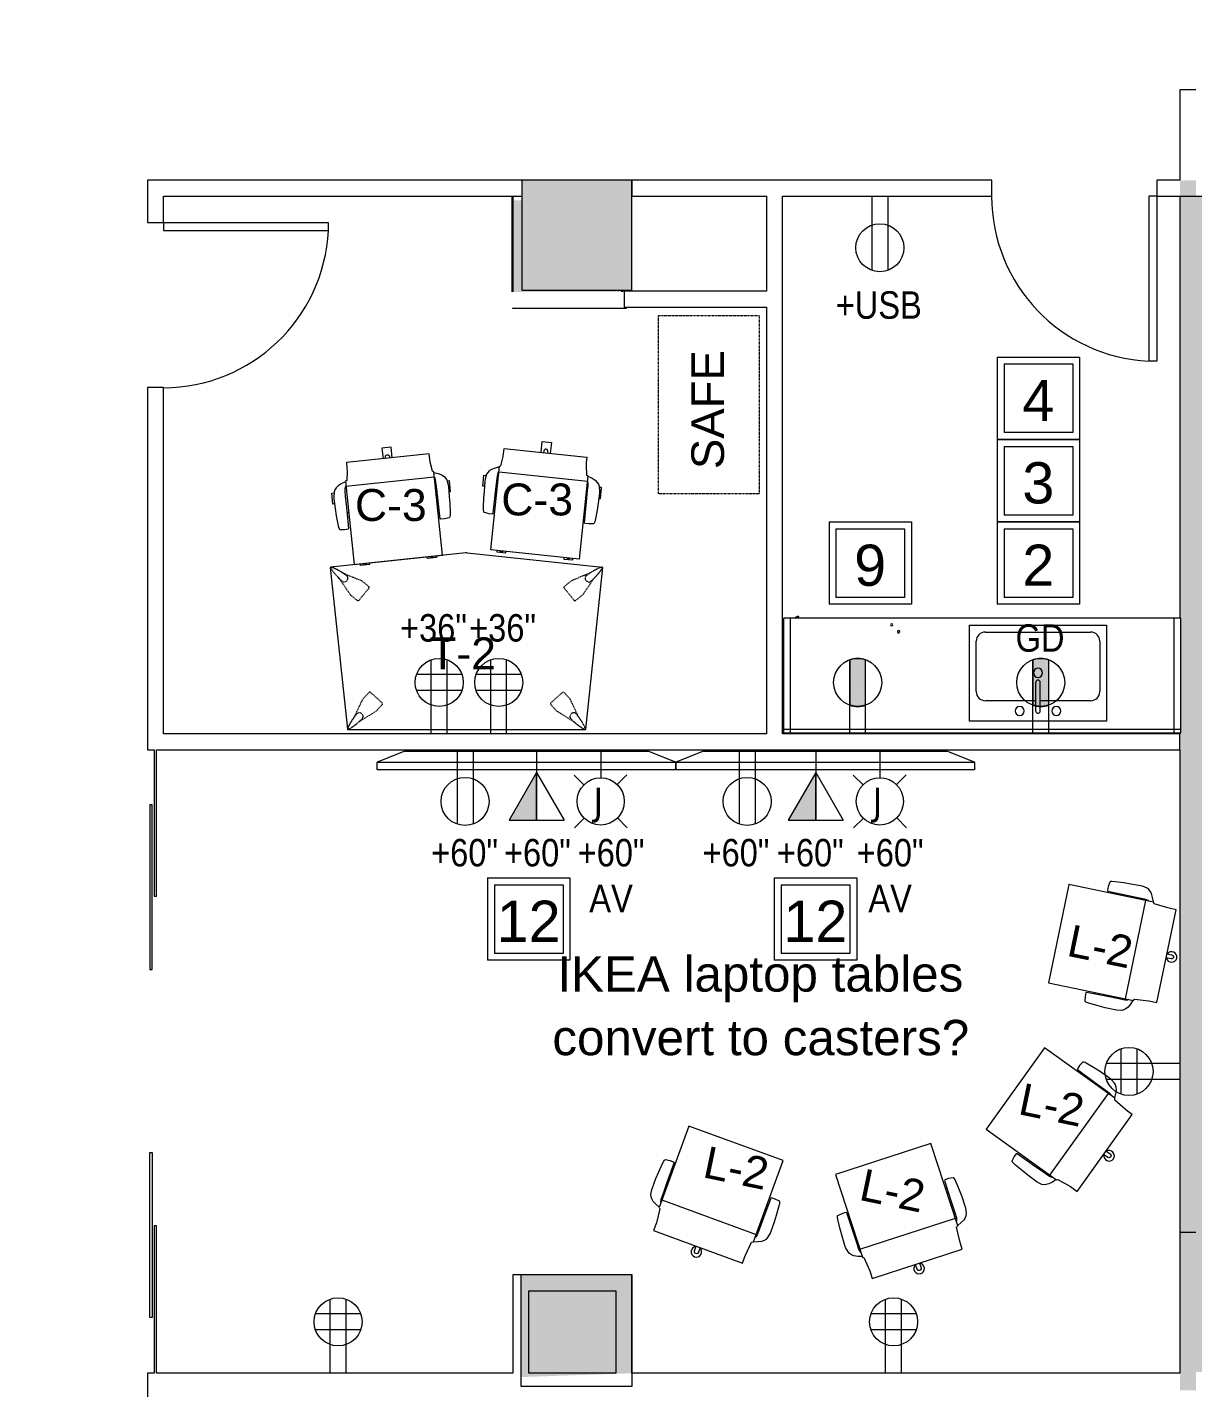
# Model space of a CAD drawing. Header units: inches. Extents: x 1 to 3921, y -2183 to 193.
# Drawn here: x 1718.5 to 1973.2, y -1616 to -1318.7 of the extents above; entities that cross this region are included whole.
import ezdxf

# ---------------------------------------------------------------- set-up
doc = ezdxf.new("R2010")
doc.units = ezdxf.units.IN
doc.header["$MEASUREMENT"] = 0
doc.linetypes.add('Demolished 3_128_', pattern=[0.046875, 0.023437, -0.023437])
doc.linetypes.add('IMPORT-HIDDEN _3_', pattern=[0.09375, 0.0625, -0.03125])
for name, color, linetype, lineweight in [('8260 Willow Oaks_dwg _2_', 8, 'Continuous', 9), ('A-ANNO-NOTE', 131, 'Continuous', 20), ('A-COLS', 52, 'Continuous', 13), ('A-DETL', 90, 'Continuous', 9), ('A-DETL-GENF', 92, 'Continuous', 9), ('A-DOOR', 31, 'Continuous', 9), ('A-FURN-NEW', 7, 'Continuous', 9), ('A-FURN-P-SEAT', 7, 'Continuous', 9), ('A-WALL', 113, 'Continuous', 50), ('A-WALL-PATT', 111, 'Continuous', 13), ('Cougaar_Furn Plan_V01_1_dwg', 8, 'Continuous', 9), ('E-COMM-IDEN', 2, 'Continuous', 9), ('E-ELEC-FIXT-IDEN', 2, 'Continuous', 9), ('E-FURN-EXISTING', 7, 'Continuous', 9), ('G-ANNO-TEXT', 231, 'Continuous', 9), ('I-WALL', 2, 'Continuous', 9), ('LEVEL 07 BB', 7, 'Continuous', 9), ('P-SANR-FIXT', 6, 'Continuous', 9), ('Q-CASE', 31, 'Continuous', 9), ('Q-SPCQ', 91, 'Continuous', 9)]:
    doc.layers.add(name, color=color, linetype=linetype, lineweight=lineweight)
doc.styles.add('Arial', font='arial.ttf', dxfattribs={"height": 6.966241})
doc.styles.add('Arial_1', font='arial.ttf', dxfattribs={"height": 7.718667})
doc.styles.add('Arial_10', font='arial.ttf', dxfattribs={"height": 7.125})
doc.styles.add('Arial_7', font='arial.ttf', dxfattribs={"height": 9})
doc.styles.add('Arial_9', font='arial.ttf', dxfattribs={"width": 0.85, "height": 6})
doc.styles.add('Tahoma', font='tahoma.ttf', dxfattribs={"height": 6})

# ---------------------------------------------------------------- blocks, each defined once
blk = doc.blocks.new('Cougaar_Furn Plan_V01_1_dwg_T-1a-2613221-New Construction - Tel_Data_Elec Plan')
at = {"layer": 'A-FURN-NEW'}
for p, q in [((0.125, 0), (51.9375, 0)), ((-3.71875, -35.4375), (0, -0.125)), ((55.78125, -35.4375), (52.0625, -0.125)), ((25.875, -38.6875), (-3.625, -35.5625)), ((26.1875, -38.6875), (55.65625, -35.5625))]:
    blk.add_line(p, q, dxfattribs=at)
at = {"layer": 'A-FURN-NEW', "linetype": 'IMPORT-HIDDEN _3_'}
for p, q in [((1.53125, -2.8125), (3.375, -6.6875)), ((2.65625, -1.8125), (6.28125, -4.0625)), ((50.53125, -2.8125), (48.6875, -6.6875)), ((7.59375, -5.875), (5.03125, -8.1875)), ((7.625, -5.53125), (6.3125, -4.0625)), ((44.4375, -5.875), (47.03125, -8.1875)), ((4.6875, -8.15625), (3.375, -6.71875)), ((47.34375, -8.15625), (48.65625, -6.71875)), ((-1.78125, -33.03125), (0.625, -29.5)), ((2.1875, -28.25), (0.65625, -29.46875)), ((4.6875, -30.96875), (2.5, -28.28125)), ((47.34375, -30.96875), (49.53125, -28.28125)), ((49.875, -28.25), (51.40625, -29.46875)), ((53.84375, -33.03125), (51.40625, -29.5)), ((-0.84375, -34.1875), (3.09375, -32.5625)), ((4.65625, -31.3125), (3.125, -32.53125)), ((47.40625, -31.3125), (48.90625, -32.53125)), ((52.875, -34.1875), (48.9375, -32.5625))]:
    blk.add_line(p, q, dxfattribs=at)
at = {"layer": 'A-FURN-NEW', "linetype": 'IMPORT-HIDDEN _3_', "flags": 128}
blk.add_lwpolyline([(44.4375, -5.53125), (45.75, -4.0625), (49.40625, -1.8125)], dxfattribs=at)
at = {"layer": 'A-FURN-NEW'}
for centre, radius, start, end in [((0.125, -0.125), 0.11811, 90.0000007, 173.9999894), ((51.9375, -0.125), 0.11811, 5.9999983, 90.0000007), ((-3.59375, -35.46875), 0.11811, 173.9999894, 264.0000023), ((55.65625, -35.46875), 0.11811, 276.0000027, 5.9999983), ((26.03125, -37.1875), 1.49606, 264.0000023, 276.0000027)]:
    blk.add_arc(centre, radius, start, end, dxfattribs=at)
at = {"layer": 'A-FURN-NEW', "linetype": 'IMPORT-HIDDEN _3_'}
for centre, radius, start, end in [((0.21875, -0.25), 0.19685, 59.0233989, 204.9765879), ((0.21875, -0.25), 0.17717, 59.0233989, 204.9765982), ((13.03125, 5.6875), 14.31102, 204.9765879, 216.515168), ((13.03125, 5.6875), 14.29134, 204.9765982, 220.1410969), ((-7.03125, -12.375), 14.29134, 43.8589036, 59.0233989), ((-7.03125, -12.375), 14.31102, 47.4848325, 59.0233989), ((1.46875, -2.875), 0.07874, 25.517824, 36.5151662), ((2.6875, -1.75), 0.07874, 227.4848309, 238.4821765), ((2.84375, -2.875), 0.59055, 14.4604854, 43.5690441), ((2.6875, -2.90625), 0.74546, 337.5155277, 14.4604854), ((49.34375, -2.90625), 0.74546, 165.539516, 202.4844671), ((49.21875, -2.875), 0.59055, 136.430971, 165.539516), ((59.09375, -12.375), 14.29134, 120.9766025, 136.1410977), ((49.375, -1.75), 0.07874, 301.5178216, 312.5151639), ((59.09375, -12.375), 14.31102, 120.9765751, 132.5151689), ((39.03125, 5.6875), 14.29134, 319.8589013, 335.0233966), ((50.59375, -2.875), 0.07874, 143.4848352, 154.4821774), ((39.03125, 5.6875), 14.31102, 323.4848302, 335.0234102), ((51.8125, -0.25), 0.19685, 335.0234102, 120.9766025), ((51.8125, -0.25), 0.17717, 335.0233966, 120.9766025), ((2.53125, -3.125), 0.59055, 220.4309565, 249.539522), ((2.59375, -2.96875), 0.74546, 249.539522, 264.9605455), ((2.53125, -2.78125), 0.93176, 270.0368377, 335.0201727), ((6.25, -4.125), 0.07874, 41.9999993, 58.4821747), ((7.4375, -5.6875), 0.23622, 312.0000037, 41.9999993), ((44.59375, -5.6875), 0.23622, 138.000002, 228.0000013), ((45.8125, -4.125), 0.07874, 121.5178266, 138.000002), ((49.5, -2.78125), 0.93176, 204.9798323, 269.9631605), ((49.4375, -2.96875), 0.74546, 275.0394595, 290.4604762), ((49.5, -3.125), 0.59055, 290.4604762, 319.5690417), ((3.4375, -6.65625), 0.07874, 205.5178241, 222.0000012), ((4.875, -8), 0.23622, 222.0000012, 312.0000037), ((47.1875, -8), 0.23622, 228.0000013, 317.999997), ((48.59375, -6.65625), 0.07874, 317.999997, 334.4821724), ((0.6875, -29.53125), 0.07874, 128.9999984, 145.4821737), ((2.34375, -28.4375), 0.23622, 39.0000027, 128.9999984), ((49.71875, -28.4375), 0.23622, 51.000003, 141.0000123), ((51.34375, -29.53125), 0.07874, 34.5178276, 51.000003), ((8.21875, -43.25), 14.29134, 130.8589026, 146.0233979), ((-0.71875, -32.875), 0.59055, 101.4604844, 130.5690294), ((-0.71875, -33.03125), 0.74546, 86.0394472, 101.4604844), ((-0.8125, -33.21875), 0.93176, 15.9798336, 80.9631686), ((3.09375, -32.46875), 0.07874, 292.5178248, 308.9999933), ((4.5, -31.125), 0.23622, 308.9999933, 39.0000027), ((47.53125, -31.125), 0.23622, 141.0000123, 231.0000014), ((48.96875, -32.46875), 0.07874, 231.0000014, 247.4821734), ((52.84375, -33.21875), 0.93176, 99.0368327, 164.0201541), ((52.75, -33.03125), 0.74546, 78.539517, 93.9605542), ((52.78125, -32.875), 0.59055, 49.4309446, 78.539517), ((43.8125, -43.25), 14.29134, 33.9766035, 49.1410987), ((-3.46875, -35.34375), 0.19685, 146.0234252, 291.9766074), ((8.21875, -43.25), 14.31102, 134.4848315, 146.0234252), ((-3.46875, -35.34375), 0.17717, 146.0233979, 291.9766006), ((-8.75, -22.25), 14.29134, 291.9766006, 307.1411027), ((-8.75, -22.25), 14.31102, 291.976587, 303.5151739), ((-1.84375, -32.96875), 0.07874, 314.4848265, 325.4821824), ((-0.8125, -34.25), 0.07874, 112.517823, 123.5151652), ((-0.5, -33.1875), 0.59055, 307.4309623, 336.539521), ((-0.625, -33.125), 0.74546, 336.539521, 13.484465), ((52.6875, -33.125), 0.74546, 166.5155227, 203.4604789), ((52.53125, -33.1875), 0.59055, 203.4604789, 232.5690427), ((60.8125, -22.25), 14.29134, 232.8589023, 248.0234044), ((52.84375, -34.25), 0.07874, 56.4848362, 67.4821784), ((60.8125, -22.25), 14.31102, 236.4848312, 248.0234112), ((43.8125, -43.25), 14.31102, 33.9765898, 45.5151699), ((53.90625, -32.96875), 0.07874, 214.517826, 225.5151683), ((55.53125, -35.34375), 0.19685, 248.0233907, 33.9765898), ((55.53125, -35.34375), 0.17717, 248.0234044, 33.9766035)]:
    blk.add_arc(centre, radius, start, end, dxfattribs=at)
blk = doc.blocks.new('Cougaar_Furn Plan_V01_1_dwg_C-2-2613219-New Construction - Tel_Data_Elec Plan')
at = {"layer": 'A-FURN-P-SEAT'}
for p, q in [((-2.34, 9.79), (-2.3, 9.51)), ((-1.37, 9.71), (-1.35, 9.9)), ((-7.94, 8.91), (-5.9, -10.4)), ((-0.24, -10.09), (-0.26, -9.81)), ((0.69, -9.81), (0.75, -9.99))]:
    blk.add_line(p, q, dxfattribs=at)
at = {"layer": 'A-FURN-P-SEAT', "flags": 128}
for points in [[(-9.01, 8.8), (-8.75, 9.77), (-8.45, 10.56), (-8.1, 11.06), (-7.77, 11.39), (-7.37, 11.65), (-6.3, 11.96), (-5.87, 12.02), (-3.72, 12.2), (-2.14, 12.29), (-0.27, 12.36), (0.45, 12.36), (0.73, 12.3), (0.86, 12.23), (0.92, 12.15), (1.16, 11.17), (1.23, 10.29), (1.15, 10.17), (-3.45, 9.67), (-5.93, 9.39), (-6.94, 9.28), (-7.38, 9.2), (-7.88, 9.04), (-8.02, 8.91)], [(-4.76, 12.11), (-4.8, 12.46), (-7.17, 12.21), (-7.11, 11.72)], [(9.23, 9.37), (9.58, 9.41), (9.79, 7.42), (9.44, 7.38)], [(9.37, 8.07), (9.48, 8.12), (9.57, 8.24), (9.6, 8.4), (9.54, 8.55), (9.43, 8.65), (9.3, 8.69)], [(-12.19, -0.28), (-14.51, -0.52), (-14.3, -2.52), (-11.98, -2.27)], [(-12.04, -1.73), (-12.36, -1.76), (-12.6, -1.72), (-12.8, -1.57), (-12.87, -1.36), (-12.84, -1.14), (-12.68, -0.94), (-12.45, -0.86), (-12.13, -0.82)], [(10.77, -5.24), (11.13, -5.21), (11.34, -7.19), (10.98, -7.23)], [(10.91, -6.54), (11.02, -6.49), (11.11, -6.37), (11.14, -6.21), (11.08, -6.06), (10.97, -5.96), (10.84, -5.92)], [(-6.97, -10.52), (-6.51, -11.42), (-6.06, -12.12), (-5.61, -12.53), (-5.21, -12.79), (-4.77, -12.96), (-3.65, -13.04), (-3.23, -13.01), (-1.08, -12.74), (0.47, -12.5), (2.32, -12.17), (3.03, -12.02), (3.28, -11.9), (3.39, -11.81)], [(3.39, -11.81), (3.44, -11.72), (3.47, -10.71), (3.36, -9.84), (3.26, -9.74), (-1.35, -10.21), (-3.84, -10.45), (-4.84, -10.55), (-5.29, -10.57), (-5.81, -10.52), (-5.98, -10.42)], [(-2.12, -12.87), (-2.09, -13.22), (-4.46, -13.47), (-4.51, -12.97)]]:
    blk.add_lwpolyline(points, dxfattribs=at)
blk.add_lwpolyline([(-11.13, -10.3), (-9.86, -10.16), (-9.3, -10.14), (-7.26, -10.22), (-7.02, -10.52), (11.13, -8.61), (9.09, 10.71), (-9.12, 8.79), (-9.24, 8.5), (-11.26, 7.98), (-13.04, 7.79)], close=True, dxfattribs=at)
blk = doc.blocks.new('Cougaar_Furn Plan_V01_1_dwg_C-2-2613222-New Construction - Tel_Data_Elec Plan')
at = {"layer": 'A-FURN-P-SEAT'}
for p, q in [((-2.34, 9.79), (-2.3, 9.51)), ((-1.37, 9.71), (-1.35, 9.9)), ((-7.94, 8.91), (-5.9, -10.4)), ((-0.24, -10.09), (-0.26, -9.81)), ((0.69, -9.81), (0.75, -9.99))]:
    blk.add_line(p, q, dxfattribs=at)
at = {"layer": 'A-FURN-P-SEAT', "flags": 128}
for points in [[(-9.01, 8.8), (-8.75, 9.77), (-8.45, 10.56), (-8.1, 11.06), (-7.77, 11.39), (-7.37, 11.65), (-6.3, 11.96), (-5.87, 12.02), (-3.72, 12.2), (-2.14, 12.29), (-0.27, 12.36), (0.45, 12.36), (0.73, 12.3), (0.86, 12.23), (0.92, 12.15), (1.16, 11.17), (1.23, 10.29), (1.15, 10.17), (-3.45, 9.67), (-5.93, 9.39), (-6.94, 9.28), (-7.38, 9.2), (-7.88, 9.04), (-8.02, 8.91)], [(-4.76, 12.11), (-4.8, 12.46), (-7.17, 12.21), (-7.11, 11.72)], [(9.23, 9.37), (9.58, 9.41), (9.79, 7.42), (9.44, 7.38)], [(9.37, 8.07), (9.48, 8.12), (9.57, 8.24), (9.6, 8.4), (9.54, 8.55), (9.43, 8.65), (9.3, 8.69)], [(-12.19, -0.28), (-14.51, -0.52), (-14.3, -2.52), (-11.98, -2.27)], [(-12.04, -1.73), (-12.36, -1.76), (-12.6, -1.72), (-12.8, -1.57), (-12.87, -1.36), (-12.84, -1.14), (-12.68, -0.94), (-12.45, -0.86), (-12.13, -0.82)], [(10.77, -5.24), (11.13, -5.21), (11.34, -7.19), (10.98, -7.23)], [(10.91, -6.54), (11.02, -6.49), (11.11, -6.37), (11.14, -6.21), (11.08, -6.06), (10.97, -5.96), (10.84, -5.92)], [(-6.97, -10.52), (-6.51, -11.42), (-6.06, -12.12), (-5.61, -12.53), (-5.21, -12.79), (-4.77, -12.96), (-3.65, -13.04), (-3.23, -13.01), (-1.08, -12.74), (0.47, -12.5), (2.32, -12.17), (3.03, -12.02), (3.28, -11.9), (3.39, -11.81)], [(3.39, -11.81), (3.44, -11.72), (3.47, -10.71), (3.36, -9.84), (3.26, -9.74), (-1.35, -10.21), (-3.84, -10.45), (-4.84, -10.55), (-5.29, -10.57), (-5.81, -10.52), (-5.98, -10.42)], [(-2.12, -12.87), (-2.09, -13.22), (-4.46, -13.47), (-4.51, -12.97)]]:
    blk.add_lwpolyline(points, dxfattribs=at)
blk.add_lwpolyline([(-11.13, -10.3), (-9.86, -10.16), (-9.3, -10.14), (-7.26, -10.22), (-7.02, -10.52), (11.13, -8.61), (9.09, 10.71), (-9.12, 8.79), (-9.24, 8.5), (-11.26, 7.98), (-13.04, 7.79)], close=True, dxfattribs=at)
blk = doc.blocks.new('Cougaar_Furn Plan_V01_1_dwg_P_CQ811MA-2613231-New Construction - Tel_Data_Elec Plan')
at = {"layer": 'A-FURN-P-SEAT'}
for p, q in [((-5, 11.1), (-5.15, 10.98)), ((-4.47, 10.98), (-4.47, -10.95)), ((1.42, 11.26), (1.43, 10.98)), ((2.37, 11.08), (2.41, 11.26)), ((-5, -11.07), (-5.15, -10.96)), ((1.39, -11.23), (1.4, -10.96)), ((2.34, -11.05), (2.39, -11.24))]:
    blk.add_line(p, q, dxfattribs=at)
at = {"layer": 'A-FURN-P-SEAT', "flags": 128}
for points in [[(-6.15, 10.98), (-5.79, 11.92), (-5.41, 12.67), (-5.01, 13.12), (-4.64, 13.42), (-4.21, 13.64), (-3.12, 13.84), (-2.69, 13.84), (-0.53, 13.81), (1.05, 13.73), (2.92, 13.6), (3.64, 13.52), (3.9, 13.43), (4.02, 13.35), (4.08, 13.26), (4.21, 12.26), (4.19, 11.38), (4.1, 11.27), (-0.53, 11.26), (-3.03, 11.24), (-4.04, 11.24), (-4.48, 11.21), (-5, 11.1)], [(-11.36, -10.29), (-10.08, -10.29), (-9.53, -10.33), (-6.4, -10.62), (-6.2, -10.95), (12.72, -10.95), (12.72, 10.98), (-6.26, 10.98), (-6.41, 10.71), (-9.57, 10.39), (-11.36, 10.39), (-11.36, -10.29)], [(-11.36, -0.46), (-12.46, -0.45), (-12.69, -0.39), (-12.88, -0.22), (-12.93, 0), (-12.88, 0.21), (-12.7, 0.4), (-12.46, 0.45), (-11.36, 0.46)], [(-6.15, -10.96), (-5.79, -11.89), (-5.41, -12.65), (-5.01, -13.1), (-4.64, -13.4), (-4.21, -13.61), (-3.12, -13.81), (-2.69, -13.82), (-0.53, -13.78), (1.05, -13.7)], [(1.05, -13.7), (2.92, -13.57), (3.64, -13.5), (3.9, -13.41), (4.02, -13.33), (4.08, -13.24), (4.21, -12.24), (4.19, -11.36), (4.1, -11.25), (-0.53, -11.23), (-3.03, -11.21), (-4.04, -11.21), (-4.48, -11.18), (-5, -11.07)]]:
    blk.add_lwpolyline(points, dxfattribs=at)
at = {"layer": 'A-FURN-P-SEAT'}
blk.add_arc((-12.5, 0), 1.15, 23.327, 336.5055, dxfattribs=at)
blk = doc.blocks.new('Cougaar_Furn Plan_V01_1_dwg-2613217-New Construction - Tel_Data_Elec Plan')
for name, p, rotation in [('Cougaar_Furn Plan_V01_1_dwg_C-2-2613219-New Construction - Tel_Data_Elec Plan', (1791.06, -1425.5), 270), ('Cougaar_Furn Plan_V01_1_dwg_T-1a-2613221-New Construction - Tel_Data_Elec Plan', (1833.04, -1472.73), 180), ('Cougaar_Furn Plan_V01_1_dwg_P_CQ811MA-2613231-New Construction - Tel_Data_Elec Plan', (1948.86, -1519.82), 168.2692310834012), ('Cougaar_Furn Plan_V01_1_dwg_P_CQ811MA-2613231-New Construction - Tel_Data_Elec Plan', (1937.28, -1558.51), 144.3269430660865), ('Cougaar_Furn Plan_V01_1_dwg_P_CQ811MA-2613231-New Construction - Tel_Data_Elec Plan', (1861.55, -1575.03), 69.89551277966294), ('Cougaar_Furn Plan_V01_1_dwg_P_CQ811MA-2613231-New Construction - Tel_Data_Elec Plan', (1902.04, -1578.58), 108.1042455724219)]:
    blk.add_blockref(name, p, dxfattribs=dict(rotation=rotation))
at = {"extrusion": (0, 0, -1), "zscale": -1, "rotation": 270}
blk.add_blockref('Cougaar_Furn Plan_V01_1_dwg_C-2-2613222-New Construction - Tel_Data_Elec Plan', (-1823.04, -1424.29), dxfattribs=at)
at = {"layer": 'E-FURN-EXISTING', "attachment_point": 1, "line_spacing_factor": 0.941778}
for s, insert, char_height, width, style in [('C-3', (1782.64, -1420.14), 6.966, 18.6776, 'Arial'), ('C-3', (1814.62, -1418.93), 6.966, 18.6776, 'Arial'), ('T-2', (1798.86, -1452.55), 6.966, 17.3983, 'Arial'), ('IKEA laptop tables', (1826.87, -1522.21), 7.7187, 106.1204, 'Arial_1'), ('convert to casters?', (1825.77, -1536.11), 7.7187, 108.9553, 'Arial_1')]:
    blk.add_mtext(s, dxfattribs=dict(at, insert=insert, char_height=char_height, width=width, style=style))
at = {"layer": 'E-FURN-EXISTING', "char_height": 6.966, "width": 16.8013, "attachment_point": 1, "rotation": 348.2692, "line_spacing_factor": 0.941778, "style": 'Arial'}
for insert in [(1939.34, -1515.22), (1928.73, -1549.83), (1859.79, -1563.62), (1893.95, -1568.56)]:
    blk.add_mtext('L-2', dxfattribs=dict(at, insert=insert))
blk = doc.blocks.new('Counter Top - Standard Counter Top w_ Backsplash-2566494-New Construction - Tel_Data_Elec Plan')
at = {"layer": 'Q-CASE', "lineweight": 13}
for p, q in [((39.54, 0), (-47.26, 0)), ((-47.26, 0), (-47.26, -25)), ((39.54, -0.75), (-47.26, -0.75)), ((39.54, 0), (39.54, -25)), ((-47.26, -25), (39.54, -25))]:
    blk.add_line(p, q, dxfattribs=at)
blk = doc.blocks.new('Single-Flush - 36_ x 84_-2431520-New Construction - Tel_Data_Elec Plan')
at = {"layer": 'A-DOOR', "color": 250, "lineweight": 20}
for p, q in [((16.25, -1.75), (16.25, -37.77)), ((18, -1.75), (16.25, -1.75)), ((18, -1.75), (18, -37.77)), ((18, -37.77), (16.25, -37.77))]:
    blk.add_line(p, q, dxfattribs=at)
at = {"layer": 'A-DOOR'}
blk.add_arc((18, -1.75), 36.07, 180, 267.2188, dxfattribs=at)
blk = doc.blocks.new('Sink Kitchen-Single - 30_ x 21_-2413818-New Construction - Tel_Data_Elec Plan')
at = {"layer": 'P-SANR-FIXT', "lineweight": 13}
for p, q in [((-14.38, 10.41), (15.62, 10.41)), ((-14.38, -10.59), (-14.38, 10.41)), ((15.62, 10.41), (15.62, -10.59)), ((-12.88, -4.09), (-12.88, 6.91)), ((-10.88, 8.91), (12.12, 8.91)), ((14.12, 6.91), (14.12, -4.09)), ((0.12, -8.34), (0.12, -2.09)), ((1.12, -8.34), (1.12, -2.09)), ((0.12, -6.09), (-10.88, -6.09)), ((12.12, -6.09), (1.12, -6.09)), ((15.62, -10.59), (-14.38, -10.59))]:
    blk.add_line(p, q, dxfattribs=at)
for centre, radius, start, end in [((-10.88, 6.91), 2, 90, 180), ((12.12, 6.91), 2, 360, 90), ((0.62, 0), 1, 360, 180), ((0.62, 0), 1, 180, 0), ((0.62, -2.09), 0.5, 360, 180), ((-10.88, -4.09), 2, 180, 270), ((12.12, -4.09), 2, 270, 0), ((-3.38, -8.34), 1, 360, 180), ((-3.38, -8.34), 1, 180, 0), ((0.62, -8.34), 0.5, 180, 0), ((4.62, -8.34), 1, 0, 180), ((4.62, -8.34), 1, 180, 0)]:
    blk.add_arc(centre, radius, start, end, dxfattribs=at)
blk = doc.blocks.new('SPEC-EQUIP-TV - 75_ LCD-2413838-New Construction - Tel_Data_Elec Plan')
at = {"layer": 'Q-SPCQ'}
for p, q in [((32.57, 0), (-32.57, 0)), ((-32.7, -0.12), (-32.7, -0.75)), ((-32.7, -0.75), (-32.7, -1.37)), ((-32.6, -1.57), (-26.59, -4)), ((32.6, -1.57), (-32.6, -1.57)), ((26.59, -4), (32.6, -1.57)), ((32.7, -0.75), (32.7, -0.12)), ((32.7, -1.37), (32.7, -0.75)), ((26.59, -4), (-26.59, -4))]:
    blk.add_line(p, q, dxfattribs=at)
for points, knots in [([(-32.7, -0.12), (-32.7, -0.11), (-32.7, -0.1), (-32.69, -0.08), (-32.68, -0.06), (-32.68, -0.05), (-32.67, -0.04), (-32.66, -0.03), (-32.65, -0.03), (-32.64, -0.02), (-32.63, -0.01), (-32.62, -0.01), (-32.6, 0), (-32.59, 0), (-32.57, 0)], [0, 0, 0, 0, 0.166667, 0.25, 0.333333, 0.416667, 0.458333, 0.5, 0.583333, 0.666667, 0.708333, 0.75, 0.833333, 1, 1, 1, 1]), ([(32.57, 0), (32.59, 0), (32.6, 0), (32.62, -0.01), (32.63, -0.02), (32.64, -0.02), (32.65, -0.03), (32.66, -0.03), (32.67, -0.04), (32.68, -0.05), (32.68, -0.06), (32.69, -0.08), (32.7, -0.1), (32.7, -0.11), (32.7, -0.12)], [-1, -1, -1, -1, -0.833333, -0.75, -0.666667, -0.625, -0.583333, -0.5, -0.458333, -0.416667, -0.333333, -0.25, -0.166667, 0, 0, 0, 0]), ([(-32.7, -1.37), (-32.7, -1.38), (-32.7, -1.41), (-32.69, -1.44), (-32.68, -1.46), (-32.67, -1.48), (-32.67, -1.49), (-32.66, -1.5), (-32.66, -1.51), (-32.65, -1.52), (-32.64, -1.53), (-32.63, -1.54), (-32.62, -1.56), (-32.6, -1.57), (-32.6, -1.57)], [0, 0, 0, 0, 0.125, 0.25, 0.375, 0.4375, 0.5, 0.53125, 0.5625, 0.625, 0.6875, 0.75, 0.875, 1, 1, 1, 1]), ([(32.6, -1.57), (32.6, -1.57), (32.62, -1.56), (32.63, -1.54), (32.64, -1.53), (32.65, -1.52), (32.66, -1.51), (32.67, -1.49), (32.67, -1.48), (32.68, -1.47), (32.69, -1.45), (32.69, -1.43), (32.7, -1.41), (32.7, -1.38), (32.7, -1.37)], [0, 0, 0, 0, 0.125, 0.25, 0.3125, 0.375, 0.4375, 0.5, 0.5625, 0.625, 0.6875, 0.75, 0.875, 1, 1, 1, 1])]:
    blk.add_open_spline(points, degree=3, knots=knots, dxfattribs=at)
blk = doc.blocks.new('Sliding - Single-Glass - No Frame - 36_ x 96_-2490289-New Construction - Tel_Data_Elec Plan')
at = {"layer": 'A-DOOR', "color": 250, "lineweight": 20}
for p, q in [((-38, -0.75), (-38, -1.25)), ((-2, -0.75), (-38, -0.75)), ((-38, -1.25), (-2, -1.25)), ((-2, -1.25), (-2, -0.75))]:
    blk.add_line(p, q, dxfattribs=at)
blk = doc.blocks.new('Sliding - Single-Glass - No Frame - 36_ x 96_-2490339-New Construction - Tel_Data_Elec Plan')
at = {"layer": 'A-DOOR', "color": 250, "lineweight": 20}
for p, q in [((-38, 1.25), (-2, 1.25)), ((-38, 0.75), (-38, 1.25)), ((-2, 0.75), (-38, 0.75)), ((-2, 1.25), (-2, 0.75))]:
    blk.add_line(p, q, dxfattribs=at)
blk = doc.blocks.new('Columns 1 - Columns 1-2495298-New Construction - Tel_Data_Elec Plan')
at = {"layer": 'A-COLS', "lineweight": 9}
h = blk.add_hatch(color=55, dxfattribs=at)
h.paths.add_polyline_path([(-344.46, -2150.94), (-338.28, -2144.77), (-338.28, -2115.04), (-368.16, -2115.04), (-368.16, -2117.34), (-369.17, -2117.34), (-369.17, -2147.78), (-360.5, -2147.78), (-354.06, -2141.34), (-347.61, -2147.78)], flags=0)
h.paths.add_polyline_path([(249.67, -2143.52), (255.5, -2137.69), (255.5, -2113.67), (220.65, -2113.67), (220.65, -2140.53), (220.23, -2113.67), (217.01, -2113.67), (217.01, -2140.67), (246.82, -2140.67)], flags=0)
h.paths.add_polyline_path([(-113.19, -2143.52), (-110.22, -2140.54), (-86.7, -2140.54), (-86.7, -2114.54), (-119.32, -2114.54), (-119.32, -2137.38), (-116.16, -2140.54)], flags=0)
h.paths.add_polyline_path([(-585.22, -2121.95), (-578.56, -2115.29), (-578.56, -2080.06), (-607.29, -2080.06), (-607.29, -2117.79), (-601.06, -2117.79), (-595.22, -2111.95), (-589.37, -2117.79)], flags=0)
h.paths.add_polyline_path([(-841.54, -2073), (-819.17, -2073), (-819.17, -2049), (-846.02, -2049), (-846.02, -2068.52), (-843.59, -2070.96)], flags=0)
h.paths.add_polyline_path([(-1068.66, -1845.88), (-1055.93, -1833.15), (-1055.93, -1808.86), (-1085.69, -1808.86), (-1085.69, -1828.86), (-1081.39, -1833.15)], flags=0)
h.paths.add_polyline_path([(-1277.28, -1619.05), (-1276.44, -1619.05), (-1276.44, -1589.05), (-1277.28, -1589.05), (-1277.28, -1587.14), (-1301.28, -1587.14), (-1301.28, -1589.05), (-1309.94, -1589.05), (-1317.71, -1596.83), (-1295.49, -1619.05)], flags=0)
h.paths.add_polyline_path([(-1083.3, -1617.89), (-1058.94, -1617.89), (-1058.94, -1593.96), (-1083.3, -1593.96)], flags=0)
h.paths.add_polyline_path([(-819.99, -1615.25), (-818.48, -1615.25), (-818.48, -1589.87), (-842.8, -1589.87), (-842.8, -1615.25), (-820.03, -1615.25)], flags=0)
h.paths.add_polyline_path([(-603.13, -1613.61), (-578.8, -1612.78), (-578.8, -1591.25), (-603.13, -1591.25), (-603.13, -1612.78)], flags=0)
h.paths.add_polyline_path([(-844.96, -1400.7), (-770.86, -1400.7), (-770.86, -1352.13), (-844.96, -1352.13)], flags=0)
h.paths.add_polyline_path([(-1083.3, -1379.2), (-1059.3, -1379.2), (-1059.3, -1352.54), (-1083.3, -1352.54)], flags=0)
h.paths.add_polyline_path([(-602.86, -1376.13), (-578.86, -1376.13), (-578.86, -1352.13), (-602.86, -1352.13)], flags=0)
h.paths.add_polyline_path([(-1312.55, -1375.07), (-1312.55, -1351.07), (-1313.43, -1351.07), (-1313.43, -1349.42), (-1344.55, -1349.42), (-1344.55, -1375.07), (-1313.43, -1375.07)], flags=0)
h.paths.add_polyline_path([(-1333.32, -1179.82), (-1313.99, -1179.82), (-1313.99, -1178.54), (-1311.93, -1178.54), (-1311.93, -1148.62), (-1333.32, -1148.62), (-1344.55, -1159.85), (-1344.55, -1178.54), (-1337.99, -1178.54), (-1337.99, -1179.82)], flags=0)
h.paths.add_polyline_path([(-1066.36, -921.65), (-1054.31, -921.65), (-1054.31, -892.1), (-1066.36, -880.04), (-1096.08, -909.76), (-1084.18, -921.65)], flags=0)
h.paths.add_polyline_path([(-843.09, -889.56), (-813.47, -889.56), (-813.47, -857.49), (-823.93, -847.03), (-829.95, -853.04), (-843.09, -853.04), (-843.09, -865.56), (-843.73, -865.56), (-843.73, -889.56)], flags=0)
h.paths.add_polyline_path([(-577.38, -853.79), (-577.38, -820.29), (-607.26, -820.29), (-607.26, -853.79)], flags=0)
at = {"layer": 'A-COLS', "color": 250, "lineweight": 20}
for p, q in [((-602.86, -1352.13), (-602.86, -1376.13)), ((-578.86, -1352.13), (-602.86, -1352.13)), ((-578.86, -1376.13), (-578.86, -1352.13)), ((-602.86, -1376.13), (-578.86, -1376.13)), ((-578.8, -1591.25), (-603.13, -1591.25)), ((-603.13, -1591.25), (-603.13, -1615.62)), ((-578.8, -1615.62), (-578.8, -1591.25)), ((-603.13, -1615.62), (-578.8, -1615.62))]:
    blk.add_line(p, q, dxfattribs=at)
blk = doc.blocks.new('Counter Top _No Backsplash_ - Standard Counter Top-2566826-New Construction - Tel_Data_Elec Plan')
at = {"layer": 'Q-CASE', "lineweight": 13}
for p, q in [((-47.26, 0), (-47.26, -25)), ((-45.76, 0), (-45.76, -25))]:
    blk.add_line(p, q, dxfattribs=at)
blk = doc.blocks.new('Equipment_Refrigerator Undercounter_HC_ - Equipment_Refrigerator Undercounter_HC__VOA-2561060-New Construction - Tel_Data_Elec Plan')
at = {"layer": 'Q-SPCQ'}
for p, q in [((1, 24.38), (0.75, 24.38)), ((0.75, 24.25), (1, 24.25)), ((1, 24.25), (1, 24.38))]:
    blk.add_line(p, q, dxfattribs=at)
for centre, radius, start, end in [((0.75, 23.75), 0.625, 90, 157.2631), ((0.75, 23.75), 0.5, 90, 150), ((21.29, 22.58), 0.25, 0, 180), ((21.29, 22.58), 0.25, 180, 360), ((22.82, 21.07), 0.25, 0, 180), ((22.82, 21.07), 0.25, 180, 0)]:
    blk.add_arc(centre, radius, start, end, dxfattribs=at)
blk = doc.blocks.new('8260 Willow Oaks_dwg _2_-2439531-New Construction - Tel_Data_Elec Plan')
at = {"layer": 'A-WALL', "lineweight": 9}
blk.add_hatch(color=7, dxfattribs=at).paths.add_polyline_path([(32441.94, 9211.55), (32462.25, 9211.55), (32462.25, 9211.95), (32440.34, 9211.95), (32440.34, 9231.55), (32438.44, 9231.55), (32438.44, 9232.45), (32438.25, 9232.45), (32438.25, 9211.55), (32440.34, 9211.55)], flags=0)
at = {"layer": 'A-WALL-PATT', "lineweight": 9}
h = blk.add_hatch(color=7, dxfattribs=at)
h.paths.add_polyline_path([(32587.71, 8971.61), (32587.71, 8971.79), (32584.21, 8971.79), (32584.21, 8971.61), (32587.59, 8971.61)], flags=0)
h.paths.add_polyline_path([(32587.71, 8975.29), (32587.71, 9232.45), (32584.21, 9232.45), (32584.21, 9140.23), (32584.34, 9140.23), (32584.34, 9115.23), (32584.21, 9115.23), (32584.21, 9006.02), (32587.59, 9006.02), (32587.59, 8975.29)], flags=0)
at = {"layer": 'A-WALL', "color": 10, "lineweight": 30}
for p, q in [((32438.25, 9232.45), (32438.25, 9211.55)), ((32462.25, 9211.55), (32462.25, 9211.95))]:
    blk.add_line(p, q, dxfattribs=at)
at = {"layer": 'LEVEL 07 BB'}
for p, q in [((32584.09, 9232.45), (32584.09, 9140.23)), ((32463.09, 9211.95), (32463.09, 9211.7)), ((32584.09, 9115.23), (32584.09, 9114.98)), ((32584.09, 9111.48), (32584.09, 9006.02))]:
    blk.add_line(p, q, dxfattribs=at)
at = {"layer": 'LEVEL 07 BB', "flags": 128}
blk.add_lwpolyline([(32463.09, 9208.05), (32463.09, 9207.95), (32438.34, 9207.95), (32438.34, 9208.06)], dxfattribs=at)
blk = doc.blocks.new('FORM Equipment_Fixture Tag - Square-214315-New Construction - Tel_Data_Elec Plan')
at = {"layer": 'A-ANNO-NOTE'}
for p, q in [((-0.09375, 0.09375), (0.09375, 0.09375)), ((-0.09375, 0.09375), (0.09375, 0.09375)), ((-0.09375, 0.09375), (0.09375, 0.09375)), ((-0.09375, 0.09375), (-0.09375, -0.09375)), ((0.09375, 0.09375), (0.09375, -0.09375)), ((-0.078125, 0.078125), (-0.078125, -0.078125)), ((-0.078125, 0.078125), (0.078125, 0.078125)), ((0.078125, 0.078125), (0.078125, -0.078125)), ((0.078125, -0.078125), (-0.078125, -0.078125)), ((0.09375, -0.09375), (-0.09375, -0.09375))]:
    blk.add_line(p, q, dxfattribs=at)

msp = doc.modelspace()

# ---------------------------------------------------------------- hatches: boundary and pattern name
at = {"layer": 'A-ANNO-NOTE', "lineweight": 9}
for points in [[(1898.19, -1466.8), (1898.3, -1456.85), (1898.19, -1456.89)], [(1898.76, -1466.96), (1898.3, -1456.85), (1898.19, -1466.8), (1898.55, -1466.9)], [(1898.76, -1466.96), (1898.87, -1456.7), (1898.3, -1456.85), (1898.75, -1466.9)], [(1899.57, -1467.08), (1898.87, -1456.7), (1898.76, -1466.96)], [(1901.1, -1456.73), (1899.34, -1456.63), (1898.87, -1456.7)], [(1899.57, -1467.08), (1900.28, -1467.08), (1898.87, -1456.7), (1899.56, -1466.9)], [(1900.28, -1467.08), (1901.1, -1456.73), (1898.87, -1456.7), (1900.26, -1466.9)], [(1900.52, -1456.63), (1899.93, -1456.6), (1899.34, -1456.63)], [(1901.1, -1456.73), (1900.52, -1456.63), (1899.34, -1456.63)], [(1900.28, -1467.08), (1901.1, -1466.96), (1901.1, -1456.73), (1900.3, -1466.9)], [(1901.1, -1466.96), (1901.67, -1456.89), (1901.1, -1456.73), (1901.1, -1466.9)], [(1901.1, -1466.96), (1901.67, -1466.8), (1901.67, -1456.89), (1901.11, -1466.9)], [(1938.19, -1466.8), (1938.3, -1456.85), (1938.19, -1456.89)], [(1938.76, -1466.96), (1938.3, -1456.85), (1938.19, -1466.8), (1938.55, -1466.9)], [(1938.76, -1466.96), (1938.87, -1456.7), (1938.3, -1456.85), (1938.75, -1466.9)], [(1939.57, -1467.08), (1938.87, -1456.7), (1938.76, -1466.96)], [(1941.1, -1456.73), (1939.34, -1456.63), (1938.87, -1456.7)], [(1939.57, -1467.08), (1940.28, -1467.08), (1938.87, -1456.7), (1939.56, -1466.9)], [(1940.28, -1467.08), (1941.1, -1456.73), (1938.87, -1456.7), (1940.26, -1466.9)], [(1940.52, -1456.63), (1939.93, -1456.6), (1939.34, -1456.63)], [(1941.1, -1456.73), (1940.52, -1456.63), (1939.34, -1456.63)], [(1940.28, -1467.08), (1941.1, -1466.96), (1941.1, -1456.73), (1940.3, -1466.9)], [(1941.1, -1466.96), (1941.67, -1456.89), (1941.1, -1456.73), (1941.1, -1466.9)], [(1941.1, -1466.96), (1941.67, -1466.8), (1941.67, -1456.89), (1941.11, -1466.9)], [(1829.78, -1491.97), (1829.78, -1481.51), (1823.78, -1491.97)], [(1890.78, -1491.97), (1890.78, -1481.51), (1884.78, -1491.97), (1890.1, -1491.97)]]:
    msp.add_hatch(color=256, dxfattribs=at).paths.add_polyline_path(points, flags=0)
at = {"layer": 'A-DETL-GENF'}
h = msp.add_hatch(color=9, dxfattribs=at)
h.paths.add_polyline_path([(2556.59, -1616.53), (2560.81, -1616.53), (2560.81, -1616.28), (2556.59, -1616.28)], flags=0)
h.paths.add_polyline_path([(3090.57, -1612.78), (3090.57, -1360.91), (3079.84, -1360.91), (3079.84, -1377.21), (3055.84, -1377.21), (3055.84, -1355.63), (2932.84, -1355.63), (2932.84, -1377.51), (2908.84, -1377.51), (2908.84, -1355.63), (2700.85, -1355.63), (2700.85, -1466.5), (2671.73, -1466.5), (2671.73, -1591.63), (2700.85, -1591.63), (2700.85, -1612.78), (2747.55, -1612.78)], flags=0)
h.paths.add_polyline_path([(2066.57, -1612.53), (2066.57, -1593.37), (2090.57, -1593.37), (2090.57, -1612.53), (2288.48, -1612.53), (2288.48, -1524.88), (2332.1, -1524.88), (2332.1, -1376.5), (2317.85, -1376.5), (2317.85, -1355.63), (2158.96, -1355.63), (2158.96, -1360.66), (2081.46, -1360.66), (2081.46, -1355.63), (1973.96, -1355.63), (1973.96, -1612.53), (2023.49, -1612.53)], flags=0)
h.paths.add_polyline_path([(2644.09, -1583.92), (2644.09, -1381.17), (2566.59, -1381.17), (2566.59, -1433.13), (2564.84, -1433.13), (2564.84, -1454.13), (2566.59, -1454.13), (2566.59, -1537.28), (2564.84, -1537.28), (2564.84, -1558.28), (2566.59, -1558.28), (2566.59, -1583.92)], flags=0)
h.paths.add_polyline_path([(2349.84, -1583.92), (2427.34, -1583.92), (2427.34, -1535.28), (2429.09, -1535.28), (2429.09, -1514.28), (2427.34, -1514.28), (2427.34, -1431.13), (2429.09, -1431.13), (2429.09, -1410.13), (2427.34, -1410.13), (2427.34, -1381.17), (2349.84, -1381.17), (2349.84, -1566.79)], flags=0)
h.paths.add_polyline_path([(1970.34, -1582.05), (1970.46, -1582.05), (1970.46, -1472.84), (1970.59, -1472.84), (1970.59, -1447.84), (1970.46, -1447.84), (1970.46, -1355.63), (1973.84, -1355.63), (1973.84, -1352.13), (1970.34, -1352.13), (1970.34, -1514.19)], flags=0)
h.paths.add_polyline_path([(2563.09, -1558.28), (2563.09, -1535.28), (2564.84, -1535.28), (2564.84, -1514.28), (2556.59, -1514.28), (2556.59, -1558.28), (2557.03, -1558.28)], flags=0)
h.paths.add_polyline_path([(2430.84, -1558.28), (2437.34, -1558.28), (2437.34, -1514.28), (2430.84, -1514.28), (2430.84, -1537.28), (2429.09, -1537.28), (2429.09, -1558.28)], flags=0)
h.paths.add_polyline_path([(3074.96, -1484.46), (3050.96, -1484.46), (3050.96, -1460.46), (3074.96, -1460.46), (3074.96, -1466.5)], flags=0)
h.paths.add_polyline_path([(2220.21, -1484.37), (2196.21, -1484.37), (2196.21, -1460.37), (2220.21, -1460.37)], flags=0)
h.paths.add_polyline_path([(2437.34, -1454.13), (2437.34, -1410.13), (2430.84, -1410.13), (2430.84, -1433.13), (2429.09, -1433.13), (2429.09, -1454.13), (2430.84, -1454.13)], flags=0)
h.paths.add_polyline_path([(2557.03, -1454.13), (2563.09, -1454.13), (2563.09, -1431.13), (2564.84, -1431.13), (2564.84, -1410.13), (2556.59, -1410.13), (2556.59, -1454.13)], flags=0)
h.paths.add_polyline_path([(2106.92, -1445.55), (2103.67, -1445), (2106.92, -1444.46)], flags=0)
h.paths.add_polyline_path([(2081.18, -1445.55), (2081.18, -1444.46), (2084.43, -1445)], flags=0)
h.paths.add_polyline_path([(2143.16, -1397.05), (2143.16, -1395.96), (2146.41, -1396.5)], flags=0)
h.paths.add_polyline_path([(2155.46, -1357.16), (2155.46, -1355.63), (2084.96, -1355.63), (2084.96, -1357.16)], flags=0)
h.paths.add_polyline_path([(3079.84, -1356.91), (3090.57, -1356.91), (3090.57, -1352.13), (3079.84, -1352.13), (3079.84, -1355.63)], flags=0)
at = {"layer": 'A-WALL-PATT'}
msp.add_hatch(color=8, dxfattribs=at).paths.add_polyline_path([(1973.84, -1616.28), (1973.84, -1582.05), (1970.34, -1582.05), (1970.34, -1616.28)], flags=0)

# ---------------------------------------------------------------- linework, layer by layer
at = {"layer": 'A-ANNO-NOTE'}
for p, q in [((1903.04, -1355.63), (1903.04, -1371.83)), ((1906.53, -1355.63), (1906.53, -1371.83)), ((1806.75, -1473.09), (1806.75, -1456.89)), ((1810.23, -1473.09), (1810.23, -1456.89)), ((1819.75, -1473.09), (1819.75, -1456.89)), ((1823.23, -1473.09), (1823.23, -1456.89)), ((1898.19, -1456.89), (1898.19, -1466.8)), ((1898.19, -1473.09), (1898.19, -1456.89)), ((1901.67, -1466.8), (1901.67, -1456.89)), ((1901.67, -1473.09), (1901.67, -1456.89)), ((1938.19, -1456.89), (1938.19, -1466.8)), ((1938.19, -1473.09), (1938.19, -1456.89)), ((1941.67, -1466.8), (1941.67, -1456.89)), ((1941.67, -1473.09), (1941.67, -1456.89)), ((1813.44, -1460.1), (1803.54, -1460.1)), ((1826.44, -1460.1), (1816.54, -1460.1)), ((1813.44, -1463.59), (1803.54, -1463.59)), ((1826.44, -1463.59), (1816.54, -1463.59)), ((1812.4, -1476.59), (1812.4, -1492.79)), ((1815.88, -1476.59), (1815.88, -1492.79)), ((1829.78, -1476.59), (1829.78, -1491.97)), ((1843.78, -1476.59), (1843.78, -1482.68)), ((1874.04, -1476.59), (1874.04, -1492.79)), ((1877.53, -1476.59), (1877.53, -1492.79)), ((1890.78, -1476.59), (1890.78, -1491.97)), ((1904.78, -1476.59), (1904.78, -1482.68)), ((1829.78, -1481.51), (1823.78, -1491.97)), ((1829.78, -1481.51), (1823.78, -1491.97)), ((1829.78, -1491.97), (1829.78, -1481.51)), ((1829.78, -1481.51), (1835.78, -1491.97)), ((1840.1, -1484.22), (1837.98, -1482.1)), ((1847.4, -1484.16), (1849.52, -1482.03)), ((1890.78, -1481.51), (1884.78, -1491.97)), ((1890.78, -1481.51), (1884.78, -1491.97)), ((1890.78, -1491.97), (1890.78, -1481.51)), ((1890.78, -1481.51), (1896.78, -1491.97)), ((1901.1, -1484.22), (1898.98, -1482.1)), ((1908.4, -1484.16), (1910.52, -1482.03)), ((1823.78, -1491.97), (1829.78, -1491.97)), ((1823.78, -1491.97), (1835.78, -1491.97)), ((1840.17, -1491.52), (1838.04, -1493.64)), ((1847.46, -1491.45), (1849.59, -1493.58)), ((1884.78, -1491.97), (1890.78, -1491.97)), ((1884.78, -1491.97), (1896.78, -1491.97)), ((1901.17, -1491.52), (1899.04, -1493.64)), ((1908.46, -1491.45), (1910.59, -1493.58)), ((1957.47, -1541.89), (1957.47, -1551.79)), ((1960.96, -1541.89), (1960.96, -1551.79)), ((1970.46, -1545.1), (1954.26, -1545.1)), ((1970.46, -1548.58), (1954.26, -1548.58)), ((1784.66, -1612.78), (1784.66, -1596.59)), ((1788.14, -1612.78), (1788.14, -1596.59)), ((1906.04, -1612.78), (1906.04, -1596.59)), ((1909.52, -1612.78), (1909.52, -1596.59)), ((1791.35, -1599.8), (1781.45, -1599.8)), ((1912.73, -1599.8), (1902.83, -1599.8)), ((1791.35, -1603.28), (1781.45, -1603.28)), ((1912.73, -1603.28), (1902.83, -1603.28))]:
    msp.add_line(p, q, dxfattribs=at)
for centre, radius in [((1904.78, -1366.87), 5.25), ((1808.49, -1461.85), 5.25), ((1821.49, -1461.85), 5.25), ((1899.93, -1461.85), 5.25), ((1939.93, -1461.85), 5.25), ((1814.14, -1487.84), 5.25), ((1843.78, -1487.84), 5.16), ((1875.78, -1487.84), 5.25), ((1904.78, -1487.84), 5.16), ((1959.22, -1546.84), 5.25), ((1786.4, -1601.54), 5.25), ((1907.78, -1601.54), 5.25)]:
    msp.add_circle(centre, radius, dxfattribs=at)
for centre, start, end in [((1899.93, -1461.85), 70.6207, 109.3793), ((1939.93, -1461.85), 70.6207, 109.3793), ((1899.93, -1461.85), 250.6207, 289.3793), ((1939.93, -1461.85), 250.6207, 289.3793)]:
    msp.add_arc(centre, 5.25, start, end, dxfattribs=at)
at = {"layer": 'A-DETL', "linetype": 'Demolished 3_128_'}
for p, q in [((1856.43, -1381.67), (1878.43, -1381.67)), ((1856.43, -1420.67), (1856.43, -1381.67)), ((1878.43, -1381.67), (1878.43, -1420.67)), ((1878.43, -1420.67), (1856.43, -1420.67))]:
    msp.add_line(p, q, dxfattribs=at)
at = {"layer": 'I-WALL', "color": 250, "lineweight": 20}
for p, q in [((1973.84, -1332.38), (1970.34, -1332.38)), ((1970.34, -1332.38), (1970.34, -1352.13)), ((1826.59, -1352.13), (1744.74, -1352.13)), ((1744.74, -1352.13), (1744.74, -1361.38)), ((1826.59, -1355.63), (1826.59, -1352.13)), ((1929.28, -1352.13), (1850.59, -1352.13)), ((1850.59, -1352.13), (1850.59, -1355.63)), ((1929.28, -1355.63), (1929.28, -1352.13)), ((1970.34, -1352.13), (1965.28, -1352.13)), ((1965.28, -1352.13), (1965.28, -1355.63)), ((1748.24, -1355.63), (1826.59, -1355.63)), ((1748.24, -1361.38), (1748.24, -1355.63)), ((1850.59, -1355.63), (1880.03, -1355.63)), ((1880.03, -1355.63), (1880.03, -1376.38)), ((1883.53, -1355.63), (1929.28, -1355.63)), ((1883.53, -1473.09), (1883.53, -1355.63)), ((1965.28, -1355.63), (2317.85, -1355.63)), ((1744.74, -1361.38), (1748.24, -1361.38)), ((1880.03, -1376.38), (1848.92, -1376.38)), ((1848.92, -1376.38), (1848.92, -1379.88)), ((1848.92, -1379.88), (1880.03, -1379.88)), ((1880.03, -1379.88), (1880.03, -1473.09)), ((1748.24, -1397.38), (1744.74, -1397.38)), ((1744.74, -1397.38), (1744.74, -1476.59)), ((1748.24, -1473.09), (1748.24, -1397.38)), ((1880.03, -1473.09), (1748.24, -1473.09)), ((1970.34, -1473.09), (1883.53, -1473.09)), ((1970.34, -1476.59), (1970.34, -1473.09)), ((1744.74, -1476.59), (1746.24, -1476.59)), ((1746.24, -1476.59), (1746.24, -1508.56)), ((1746.74, -1476.59), (1970.34, -1476.59)), ((1746.74, -1508.56), (1746.74, -1476.59)), ((1746.24, -1508.56), (1746.74, -1508.56)), ((1746.74, -1580.56), (1746.24, -1580.56)), ((1746.24, -1580.56), (1746.24, -1612.78)), ((1746.74, -1612.78), (1746.74, -1580.56)), ((1970.34, -1582.05), (1970.34, -1612.78)), ((1973.84, -1582.05), (1970.34, -1582.05)), ((1824.56, -1591.3), (1824.56, -1612.78)), ((1850.6, -1591.3), (1824.56, -1591.3)), ((1850.6, -1612.78), (1850.6, -1591.3)), ((1828.06, -1612.78), (1828.06, -1594.8)), ((1828.06, -1594.8), (1847.1, -1594.8)), ((1847.1, -1594.8), (1847.1, -1612.78)), ((1746.24, -1612.78), (1744.74, -1612.78)), ((1744.74, -1612.78), (1744.74, -1708.28)), ((1824.56, -1612.78), (1746.74, -1612.78)), ((1847.1, -1612.78), (1828.06, -1612.78)), ((1970.34, -1612.78), (1850.6, -1612.78))]:
    msp.add_line(p, q, dxfattribs=at)

# ---------------------------------------------------------------- block references
at = {"layer": '8260 Willow Oaks_dwg _2_', "color": 7}
msp.add_blockref('8260 Willow Oaks_dwg _2_-2439531-New Construction - Tel_Data_Elec Plan', (-30613.75, -10588.08), dxfattribs=at)
at = {"layer": 'A-ANNO-NOTE', "xscale": 96, "yscale": 96, "zscale": 96}
for p in [(1939.43, -1399.77), (1939.43, -1417.77), (1902.68, -1435.77), (1939.43, -1435.77), (1828.06, -1513.55), (1890.72, -1513.55)]:
    msp.add_blockref('FORM Equipment_Fixture Tag - Square-214315-New Construction - Tel_Data_Elec Plan', p, dxfattribs=at)
at = {"layer": 'A-COLS', "lineweight": 9}
msp.add_blockref('Columns 1 - Columns 1-2495298-New Construction - Tel_Data_Elec Plan', (2429.44, 0), dxfattribs=at)
at = {"layer": 'A-DOOR', "lineweight": 13}
msp.add_blockref('Single-Flush - 36_ x 84_-2431520-New Construction - Tel_Data_Elec Plan', (1947.28, -1353.88), dxfattribs=at)
for name, p, rotation in [('Single-Flush - 36_ x 84_-2431520-New Construction - Tel_Data_Elec Plan', (1746.49, -1379.38), 90.00000000000007), ('Sliding - Single-Glass - No Frame - 36_ x 96_-2490289-New Construction - Tel_Data_Elec Plan', (1746.49, -1526.56), 270.0000000000001), ('Sliding - Single-Glass - No Frame - 36_ x 96_-2490339-New Construction - Tel_Data_Elec Plan', (1746.49, -1562.56), 90.00000000000007)]:
    msp.add_blockref(name, p, dxfattribs=dict(at, rotation=rotation))
at = {"layer": 'Cougaar_Furn Plan_V01_1_dwg', "color": 7}
msp.add_blockref('Cougaar_Furn Plan_V01_1_dwg-2613217-New Construction - Tel_Data_Elec Plan', (7.44, 0.54), dxfattribs=at)
at = {"layer": 'P-SANR-FIXT', "lineweight": 13}
msp.add_blockref('Sink Kitchen-Single - 30_ x 21_-2413818-New Construction - Tel_Data_Elec Plan', (1938.72, -1459.75), dxfattribs=at)
at = {"layer": 'Q-CASE', "lineweight": 13, "rotation": 180}
for name, p in [('Counter Top - Standard Counter Top w_ Backsplash-2566494-New Construction - Tel_Data_Elec Plan', (1923.32, -1472.84)), ('Counter Top _No Backsplash_ - Standard Counter Top-2566826-New Construction - Tel_Data_Elec Plan', (1838.02, -1472.84)), ('Counter Top _No Backsplash_ - Standard Counter Top-2566826-New Construction - Tel_Data_Elec Plan', (1923.32, -1472.84))]:
    msp.add_blockref(name, p, dxfattribs=at)
at = {"layer": 'Q-SPCQ'}
for name, p, rotation in [('Equipment_Refrigerator Undercounter_HC_ - Equipment_Refrigerator Undercounter_HC__VOA-2561060-New Construction - Tel_Data_Elec Plan', (1886.03, -1471.83), 359.9703349411581), ('SPEC-EQUIP-TV - 75_ LCD-2413838-New Construction - Tel_Data_Elec Plan', (1827.55, -1480.84), 180), ('SPEC-EQUIP-TV - 75_ LCD-2413838-New Construction - Tel_Data_Elec Plan', (1892.83, -1480.84), 180)]:
    msp.add_blockref(name, p, dxfattribs=dict(at, rotation=rotation))

# ---------------------------------------------------------------- texts
at = {"layer": 'A-ANNO-NOTE', "lineweight": 9, "attachment_point": 1}
for s, insert, char_height, width, style in [('4', (1935.91, -1395.74), 9, 8.484, 'Arial_7'), ('3', (1935.91, -1413.74), 9, 8.484, 'Arial_7'), ('9', (1899.16, -1431.74), 9, 8.484, 'Arial_7'), ('2', (1935.91, -1431.74), 9, 8.484, 'Arial_7'), ('J', (1842.22, -1484.86), 6, 3.939, 'Tahoma'), ('J', (1903.22, -1484.86), 6, 3.939, 'Tahoma'), ('12', (1821.04, -1509.52), 9, 16.968, 'Arial_7'), ('12', (1883.7, -1509.52), 9, 16.968, 'Arial_7')]:
    msp.add_mtext(s, dxfattribs=dict(at, insert=insert, char_height=char_height, width=width, style=style))
at = {"layer": 'E-COMM-IDEN', "char_height": 6, "width": 18.0285, "attachment_point": 1, "style": 'Arial_9'}
for insert in [(1822.64, -1496.04), (1882.27, -1496.04)]:
    msp.add_mtext('+60"', dxfattribs=dict(at, insert=insert))
at = {"layer": 'E-ELEC-FIXT-IDEN', "char_height": 6, "attachment_point": 1, "style": 'Arial_9'}
for s, insert, width in [('+USB', (1895.14, -1376.39), 23.437), ('+36"', (1799.93, -1446.92), 18.0285), ('+36"', (1815.03, -1446.92), 18.0285), ('GD', (1934.44, -1449.14), 13.3926), ('+60"', (1806.73, -1496.04), 18.0285), ('+60"', (1838.74, -1496.04), 18.0285), ('+60"', (1866.03, -1496.04), 18.0285), ('+60"', (1899.72, -1496.04), 18.0285), ('AV', (1841.29, -1506.04), 11.8473), ('AV', (1902.27, -1506.04), 11.8473)]:
    msp.add_mtext(s, dxfattribs=dict(at, insert=insert, width=width))
at = {"layer": 'G-ANNO-TEXT', "color": 7, "insert": (1863.59, -1415.24), "char_height": 7.125, "width": 31.815, "attachment_point": 1, "rotation": 90, "style": 'Arial_10'}
msp.add_mtext('SAFE', dxfattribs=at)

doc.saveas('drawing.dxf')
